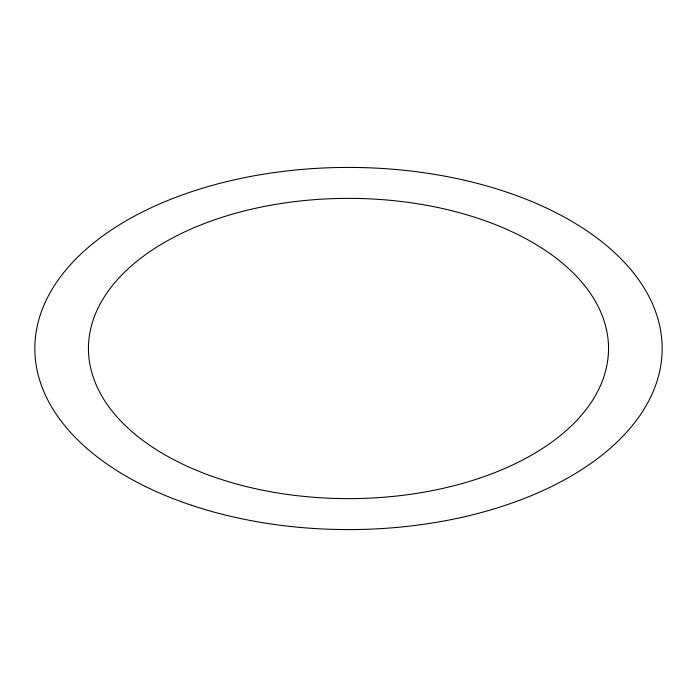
<?xml version="1.0" encoding="UTF-8"?>
<svg xmlns="http://www.w3.org/2000/svg" width="697" height="697" viewBox="0 0 697 697"><rect width="100%" height="100%" fill="white"/><g stroke="black" fill="none" stroke-linecap="round" stroke-linejoin="round"><path stroke-width="1.05" d="M191.675 505.325A313.65 181.081 0 0 0 662.15 348.5A313.65 181.081 0 0 0 191.675 191.675A313.65 181.081 0 0 0 191.675 505.325M218.483 478.517A260.033 150.125 0 0 0 608.533 348.5A260.033 150.125 0 0 0 218.483 218.483A260.033 150.125 0 0 0 218.483 478.517"/></g></svg>
